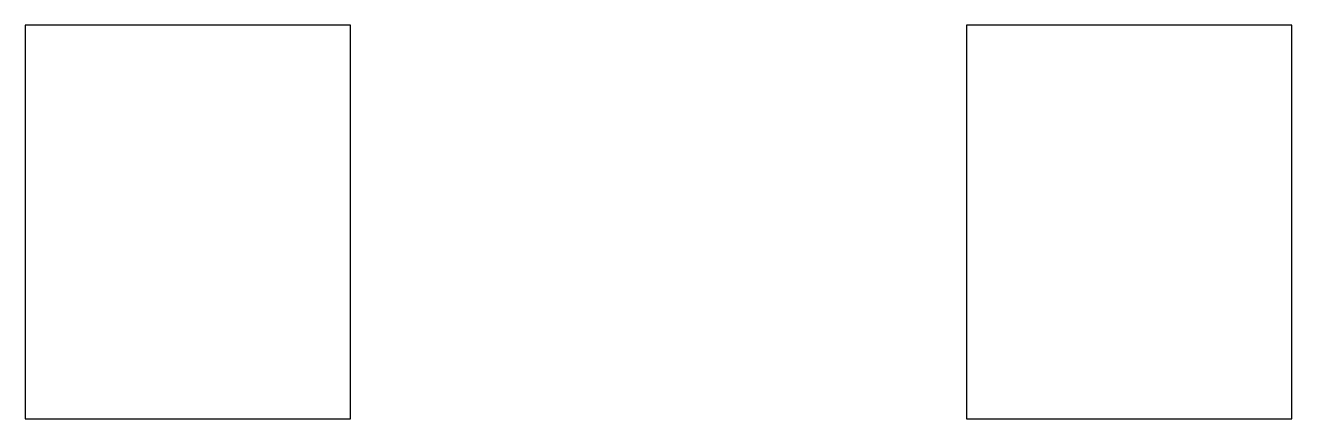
# Model space of a CAD drawing. Header units: metres. Extents: x -87 to -50, y -97 to -85.5.
import ezdxf

# ---------------------------------------------------------------- set-up
doc = ezdxf.new("R2010")
doc.units = ezdxf.units.M

msp = doc.modelspace()

# ---------------------------------------------------------------- linework, layer by layer
for p, q in [((-77.5, -85.5), (-87, -85.5)), ((-87, -85.5), (-87, -97)), ((-77.5, -97), (-77.5, -85.5)), ((-50, -85.5), (-59.5, -85.5)), ((-59.5, -85.5), (-59.5, -97)), ((-50, -97), (-50, -85.5)), ((-87, -97), (-77.5, -97)), ((-59.5, -97), (-50, -97))]:
    msp.add_line(p, q)

doc.saveas('drawing.dxf')
